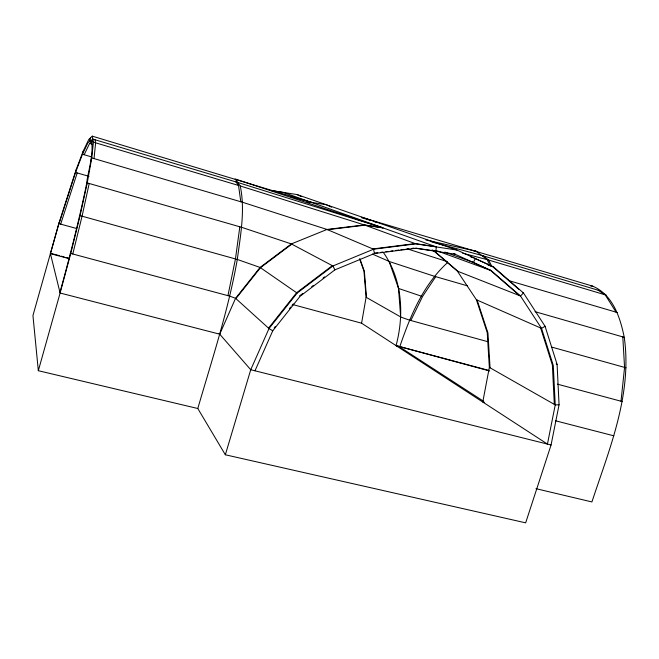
<?xml version="1.0" encoding="UTF-8"?>
<svg xmlns="http://www.w3.org/2000/svg" width="659" height="659" viewBox="0 0 659 659"><rect width="100%" height="100%" fill="white"/><g stroke="black" fill="none" stroke-linecap="round" stroke-linejoin="round"><path stroke-width="0.99" d="M290.603 196.563L311.353 202.362L92.309 136.158L88.751 139.51L83.166 151.232L76.04 169.989L59.153 222.536L50.413 253.649L69.294 258.69M94.031 158.588L95.629 142.83L95.036 139.766M621.009 401.232L624.567 367.401L622.796 336.897M535.965 488.673L591.906 501.936C609.41 448.96 632.368 394.37 624.254 337.326C620.16 317.325 613.01 294.927 592.688 286.138L361.47 217.297M59.953 292.374C69.722 256.977 78.816 221.383 86.313 185.426C88.059 170.343 94.113 154.964 91.321 139.716L87.878 142.879L82.449 154.222L75.521 172.452L59.046 223.681L76.485 228.475M92.309 136.158L93.413 142.163L91.758 157.921L87.243 182.922L80.077 215.633L70.76 253.46L60.109 293.024L38.329 370.704L197.799 408.506L225.345 454.776L525.66 522.842L551.064 444.998L559.063 404.783L557.094 364.361L545.067 326.263L523.485 292.983L493.476 266.887L456.819 250.016L296.995 194.562L270.758 190.41M239.818 226.787L235.452 258.938L227.932 295.669M453.573 253.534L491.219 270.61L520.478 295.982L541.533 328.38L553.288 365.498L555.232 404.89L547.448 444.092L361.585 323.198L366.099 297.267L363.974 271.154L359.616 258.847M489.711 370.992L396.059 345.621C404.379 314.648 402.344 279.07 383.291 252.381M433.482 250.667L457.371 271.129L476.408 299.763L487.232 332.581L489.349 367.401L482.767 402.023L484.39 402.435M76.04 169.989L75.521 172.452L88.99 176.348M89.204 183.482L82.07 216.185L72.778 254.003M83.166 151.232L82.449 154.222L91.033 156.751M90.505 137.855L89.575 141.323L91.354 141.85L89.632 143.398L84.163 154.725M59.153 222.536L32.95 315.554L38.329 370.704M91.832 142.649L92.853 139.115L237.635 182.411L382.492 227.717L364.303 224.933L240.247 185.97L235.09 178.951L382.492 227.717M197.799 408.506C212.124 359.155 228.36 310.175 237.298 259.457C240.502 235.189 245.321 210.32 240.247 185.97M225.345 454.776L250.733 369.732L269.004 328.569L297.127 293.082L332.91 265.972L373.546 249.217L415.887 243.863L456.819 250.016M60.677 224.126L77.194 172.938M90.728 161.068L91.758 157.921L242.57 202.28L326.996 229.456L373.546 249.217L374.444 253.517L334.929 269.852L300.125 296.237L272.768 330.76L254.984 370.795M399.7 346.947C410.12 316.304 423.086 284.869 447.51 262.628M86.313 185.426L87.243 182.922L241.631 227.306L291.352 243.929L332.91 265.972L334.929 269.852L334.344 269.531M410.821 320.505L422.559 296.492L435.714 276.665M235.922 298.626L260.462 267.711L291.789 244.159M268.543 328.149L296.616 292.72L332.334 265.659M274.202 327.927L275.47 326.329M289.441 308.692L290.71 307.094M291.978 305.488L293.255 303.881M70.291 253.97L70.76 253.46L229.793 296.163L235.568 298.305L269.004 328.569L272.768 330.76L272.299 330.332M299.606 295.866L302.835 293.42M311.723 286.681L313.338 285.454M323.034 278.106L324.648 276.887M545.067 326.263L541.533 328.38L476.408 299.763M374.798 253.105L377.813 252.727M380.82 252.339L382.83 252.084M385.836 251.705L387.846 251.45M390.853 251.063L392.863 250.807M395.87 250.428L398.884 250.041M400.886 249.786L403.901 249.407M405.903 249.151L408.918 248.773M411.924 248.385L413.934 248.13M374.444 253.517L415.656 248.278L455.509 254.217M372.895 248.937L415.17 243.599L435.706 246.688M327.589 229.703L364.954 225.172L383.184 227.965M559.063 404.783L555.232 404.89L489.349 367.401M473.994 251.137L475.905 251.137L487.19 259.63L606.618 295.257M590.686 286.031L592.688 286.138M415.936 248.155L434.932 250.988M306.995 201.605L310.974 202.231M307.366 201.736L326.197 204.694L331.625 207.165M271.113 190.542L283.807 192.543M425.912 240L475.905 251.137M551.064 444.998L250.733 369.732L219.068 333.438M555.364 420.739L613.826 435.821M462.626 253.18L487.19 259.63L490.247 265.915M59.236 255.618L50.315 253.229L60.109 293.024L219.727 334.187L235.568 298.305L260.066 267.439L291.352 243.929L326.996 229.456L364.303 224.933L415.17 243.599M61.213 256.145L64.187 256.936M66.172 257.471L69.137 258.262M396.059 345.621L488.591 370.35M431.81 241.993L481.474 255.33L599.566 290.635M557.382 384.139L622.508 401.628M293.098 304.656L361.585 323.198M487.693 341.659L409.461 320.126L401.133 317.21L366.099 297.267M80.077 215.633L237.298 259.457L260.066 267.439L297.127 293.082M551.69 347.087L626.05 367.813M535.034 311.666L624.254 337.326M467.305 285.8L434.33 276.261L389.609 261.623L372.393 254.061M508.839 280.619L617.508 312.588M93.413 142.163L238.525 185.451L240.799 201.761M89.632 143.398L92.581 144.28M361.338 217.585L370.16 220.337M374.081 221.556L377.022 222.47M407.468 248.921L447.23 261.598M398.975 288.593L421.192 296.105M470.584 256.862L473.475 257.875M487.817 264.877L493.476 266.887M283.436 192.42L436.464 246.952L435.681 251.26L432.073 249.934M444.792 252.1L473.459 262.455L475.254 258.501L474.439 258.213L492.635 266.59L518.765 289.301M436.612 250.675L490.387 270.305L519.597 295.636M522.603 292.645L523.485 292.983L520.478 295.982L457.371 271.129M296.995 194.562L301.435 196.58M472.651 262.167L490.387 270.305M556.171 363.908L557.094 364.361M398.761 346.346L483.755 401.397M598.166 290.224L605.209 294.837L616.066 312.16M482.965 255.774L488.698 260.083L491.771 266.368M434.124 250.906L458.046 271.393M235.93 181.9L238.525 185.451M360.003 259.02L364.361 271.343L366.486 297.489M389.148 261.425L398.506 288.362L400.672 316.938M477.108 300.067L487.94 332.935L490.057 367.796M540.627 327.976L552.374 365.037L554.318 404.371"/></g></svg>
